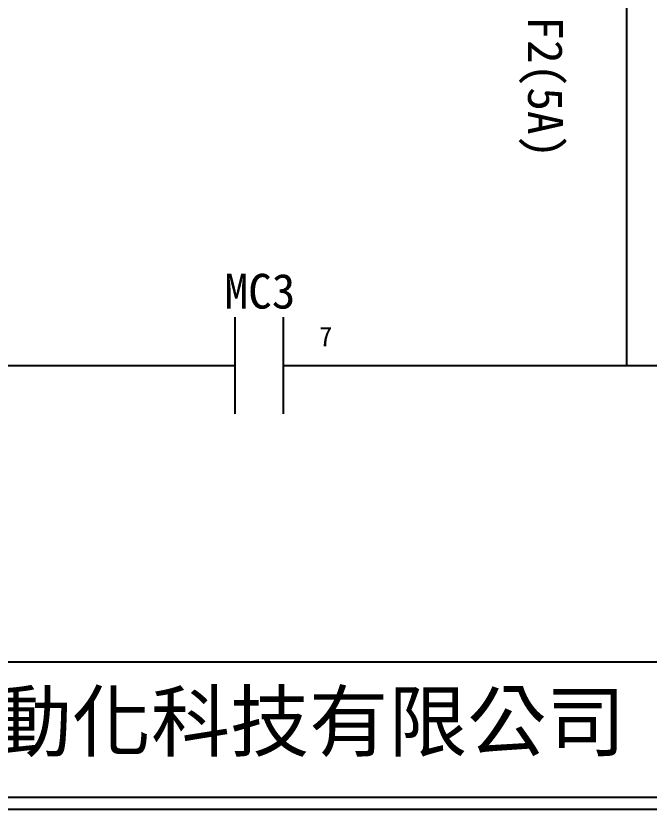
# Model space of a CAD drawing. Extents: x 10 to 297, y 3 to 207.
# Drawn here: x 75.5 to 141.1, y 3 to 85.1 of the extents above; entities that cross this region are included whole.
import ezdxf

# ---------------------------------------------------------------- set-up
doc = ezdxf.new("R2010")
doc.units = 0
doc.layers.get('0').update_dxf_attribs({"linetype": 'CONTINUOUS'})
doc.layers.add('圖框層', color=7, linetype='CONTINUOUS')
doc.layers.add('標尺寸層', color=3, linetype='CONTINUOUS')
doc.styles.add('STSL', font='kaiu.ttf')

msp = doc.modelspace()

# ---------------------------------------------------------------- linework, layer by layer
for p, q in [((31.299, 48.908), (98.196, 48.908)), ((103.196, 48.908), (291.465, 48.908))]:
    msp.add_line(p, q)
at = {"layer": '圖框層', "color": 7}
for p, q in [((11.25, 18.25), (295.75, 18.25)), ((11.25, 4.25), (295.75, 4.25)), ((10, 3), (297, 3))]:
    msp.add_line(p, q, dxfattribs=at)
at = {"layer": '標尺寸層', "color": 7}
for p, q in [((138.721, 90.093), (138.721, 48.908)), ((98.196, 53.908), (98.196, 43.908)), ((103.196, 53.908), (103.196, 43.908))]:
    msp.add_line(p, q, dxfattribs=at)

# ---------------------------------------------------------------- texts
at = {"layer": '圖框層', "color": 4, "style": 'STSL'}
msp.add_text('F2(5A)', height=3.6, rotation=270, dxfattribs=at).set_placement((128.547, 85.067))
for s, height, p in [('MC3', 3.6, (97.124, 54.81)), ('7', 2, (106.92, 50.914)), ('泓陞自動化科技有限公司', 6, (48.604, 9.076))]:
    msp.add_text(s, height=height, dxfattribs=at).set_placement(p)

doc.saveas('drawing.dxf')
